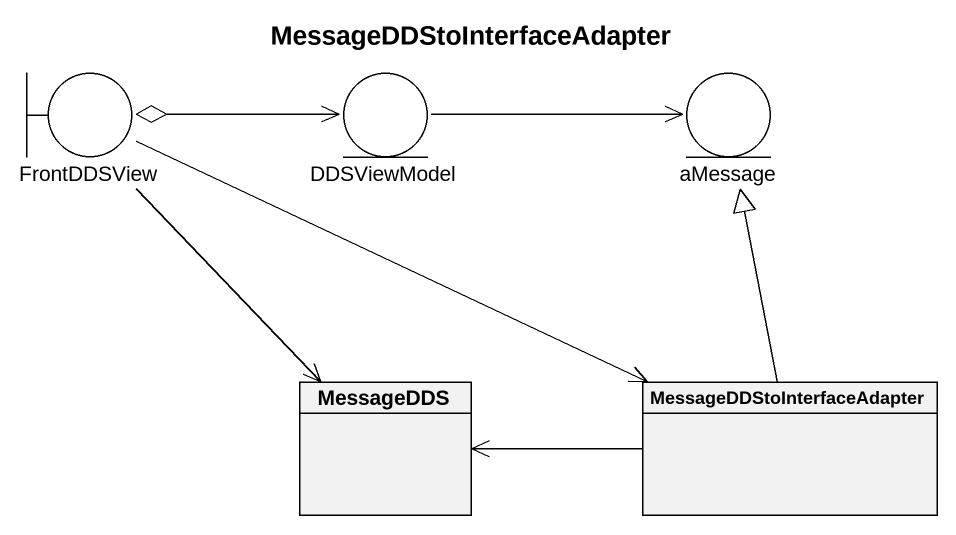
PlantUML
@startuml
title MessageDDStoInterfaceAdapter
allowmixing
hide circle
hide empty members
boundary FrontDDSView
entity DDSViewModel
entity aMessage
class MessageDDS
class MessageDDStoInterfaceAdapter
FrontDDSView --> MessageDDS
FrontDDSView -right-> MessageDDStoInterfaceAdapter
DDSViewModel <-left-o FrontDDSView
DDSViewModel -right-> aMessage
MessageDDStoInterfaceAdapter -up-|> aMessage
MessageDDStoInterfaceAdapter -left-> MessageDDS
@enduml
